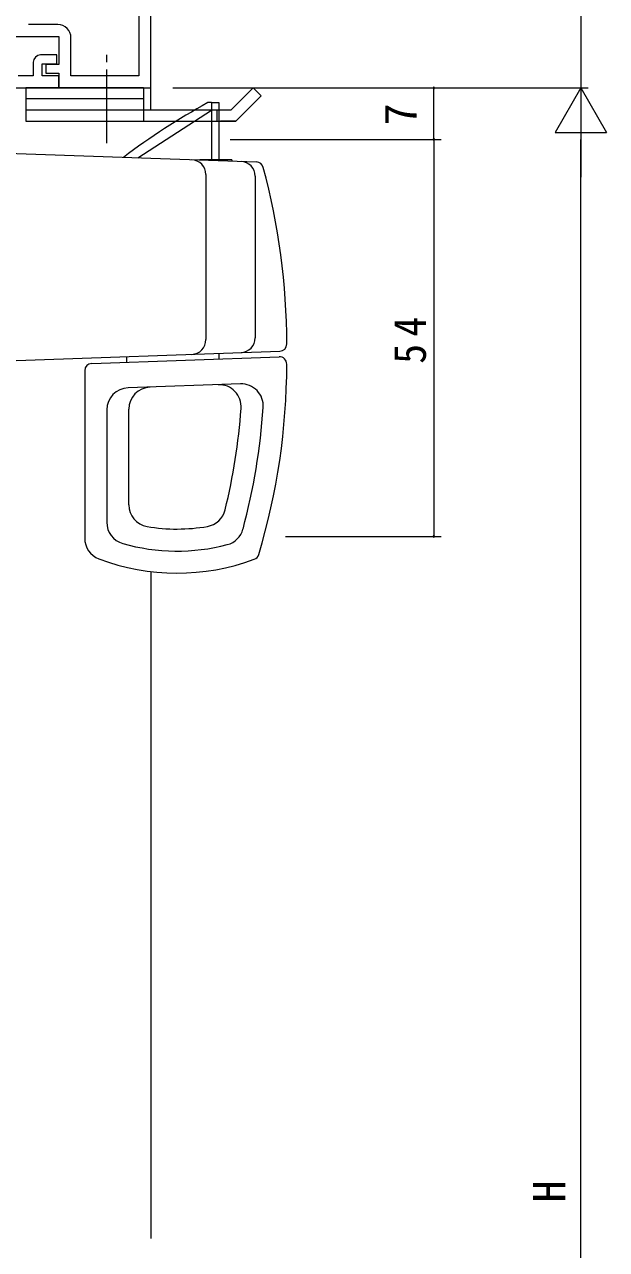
# Model space of a CAD drawing. Units: millimetres on the paper. Extents: x -397 to 397, y -282 to 282.
# Drawn here: x -281.1 to -201.9, y 11.3 to 177.9 of the extents above; entities that cross this region are included whole.
import ezdxf
from ezdxf.enums import TextEntityAlignment as Align

# ---------------------------------------------------------------- set-up
doc = ezdxf.new("R2010")
doc.units = ezdxf.units.MM
doc.linetypes.add('USER2', pattern=[13, 10, -1, 1, -1])
for name, color, linetype, lineweight in [('0-3_YKK_11', 7, 'Continuous', 18), ('0-4_YKK_12', 2, 'Continuous', 18), ('0-5_YKK_13', 4, 'Continuous', 18), ('0-6_YKK_D', 6, 'Continuous', 18)]:
    doc.layers.add(name, color=color, linetype=linetype, lineweight=lineweight)
doc.styles.add('ＭＳ ゴシック', font='')
doc.styles.get('ＭＳ ゴシック').set_extended_font_data('MS Gothic')

msp = doc.modelspace()

# ---------------------------------------------------------------- linework, layer by layer
at = {"layer": '0-3_YKK_11'}
for p, q in [((-265.538, 198.412), (-265.538, 170.942)), ((-263.908, 169.312), (-263.908, 199.312)), ((-276.578, 177.942), (-280.558, 177.942)), ((-326.408, 176.312), (-276.408, 176.312)), ((-276.408, 176.312), (-276.408, 172.512)), ((-274.778, 170.942), (-274.778, 176.142)), ((-276.708, 173.812), (-278.908, 173.812)), ((-276.708, 172.612), (-276.708, 173.812)), ((-279.908, 172.812), (-279.908, 170.942)), ((-278.708, 172.612), (-276.708, 172.612)), ((-278.708, 170.942), (-278.708, 172.612)), ((-278.208, 172.512), (-278.208, 171.312)), ((-276.408, 172.512), (-278.208, 172.512)), ((-279.908, 170.942), (-281.95, 170.942)), ((-276.408, 170.942), (-278.708, 170.942)), ((-278.208, 171.312), (-276.408, 171.312)), ((-276.408, 171.312), (-276.408, 169.312)), ((-276.408, 169.312), (-276.408, 170.942)), ((-265.538, 170.942), (-274.778, 170.942)), ((-291.908, 169.312), (-276.408, 169.312)), ((-276.408, 169.312), (-263.908, 169.312))]:
    msp.add_line(p, q, dxfattribs=at)
for centre, radius, start, end in [((-276.578, 176.142), 1.8, 0.00001, 89.99999), ((-278.908, 172.812), 1, 90.00001, 179.99999)]:
    msp.add_arc(centre, radius, start, end, dxfattribs=at)
at = {"layer": '0-4_YKK_12'}
for p, q in [((-263.908, 166.312), (-263.908, 199.312)), ((-263.908, 103.525), (-263.908, 12.812))]:
    msp.add_line(p, q, dxfattribs=at)
at = {"layer": '0-5_YKK_13', "linetype": 'USER2'}
msp.add_line((-269.908, 161.812), (-269.908, 173.942), dxfattribs=at)
at = {"layer": '0-5_YKK_13'}
for p, q in [((-264.908, 169.312), (-280.908, 169.312)), ((-280.908, 169.312), (-280.908, 164.812)), ((-264.908, 169.312), (-264.908, 164.812)), ((-249.969, 169.312), (-252.969, 166.312)), ((-264.908, 167.812), (-280.908, 167.812)), ((-255.663, 167.311), (-256.165, 167.311)), ((-255.663, 167.311), (-254.663, 167.311)), ((-255.663, 167.311), (-255.663, 159.511)), ((-255.663, 167.31), (-255.663, 166.31)), ((-254.663, 167.311), (-254.663, 159.511)), ((-280.908, 166.312), (-264.908, 166.312)), ((-265.682, 159.804), (-255.663, 166.311)), ((-264.908, 166.312), (-252.969, 166.312)), ((-254.663, 166.31), (-255.663, 166.31)), ((-254.908, 166.312), (-254.908, 164.812)), ((-280.908, 164.812), (-252.348, 164.812)), ((-252.348, 164.812), (-254.408, 164.812)), ((-285.908, 160.512), (-249.543, 159.242)), ((-252.908, 159.512), (-257.272, 159.512)), ((-256.687, 159.512), (-256.658, 159.493)), ((-252.908, 159.512), (-252.908, 159.359)), ((-256.408, 157.55), (-256.408, 135.073)), ((-249.708, 157.316), (-249.708, 135.307)), ((-285.908, 132.112), (-246.37, 133.492)), ((-271.943, 131.845), (-246.443, 132.736)), ((-267.158, 132.012), (-267.158, 132.766)), ((-254.658, 133.203), (-254.658, 132.449)), ((-272.908, 130.846), (-272.908, 108.064)), ((-251.711, 129.05), (-267.013, 128.515)), ((-269.908, 125.517), (-269.908, 110.228)), ((-266.908, 112.617), (-266.908, 125.622))]:
    msp.add_line(p, q, dxfattribs=at)
msp.add_lwpolyline([(-249.969, 169.312), (-248.908, 168.252), (-252.348, 164.812)], dxfattribs=at)
for centre, radius, start, end in [((-207.663, 79.861), 100, 119.01414, 126.85831), ((-258.408, 157.55), 2, 0, 88), ((-315.158, 79.862), 100, 52.77116, 52.79716), ((-251.708, 157.316), 2, 0, 88), ((-249.578, 158.242), 1, 15.13356, 88), ((-337.904, 134.354), 92.5, 0.08598, 15.13356), ((-258.408, 135.073), 2, 272, 0), ((-251.708, 135.307), 2, 272, 0), ((-246.405, 134.492), 1, 272, 0.08598), ((-271.908, 130.846), 1, 92, 180), ((-335.408, 131.812), 90, 343.23876, 359.95158), ((-246.408, 131.736), 1, 359.95158, 92), ((-266.908, 125.517), 3, 92, 180), ((-263.908, 125.622), 3, 92, 180), ((-254.621, 125.946), 3, 355.84748, 92), ((-251.606, 126.051), 3, 356.06801, 92), ((-335.408, 131.812), 84, 346.2994, 355.84748), ((-335.408, 131.812), 87, 345.01557, 356.06801), ((-263.908, 112.617), 3, 180, 260.21218), ((-256.713, 112.627), 3, 279.9409, 346.2994), ((-266.908, 110.228), 3, 180, 254.11246), ((-260.338, 133.312), 24, 260.21218, 279.9409), ((-254.265, 110.093), 3, 284.65924, 345.01557), ((-269.908, 108.064), 3, 180, 249.2406), ((-260.338, 133.312), 27, 254.11246, 284.65924), ((-260.338, 133.312), 30, 249.2406, 290.48482), ((-250.189, 106.145), 1, 290.48482, 343.23876)]:
    msp.add_arc(centre, radius, start, end, dxfattribs=at)
at = {"layer": '0-6_YKK_D'}
for p, q in [((-205.405, 199.312), (-205.405, 169.312)), ((-260.908, 169.312), (-224.405, 169.312)), ((-260.908, 169.312), (-204.405, 169.312)), ((-260.908, 169.312), (-204.405, 169.312)), ((-225.405, 162.312), (-225.405, 169.312)), ((-205.405, 169.312), (-208.905, 163.25)), ((-205.405, 169.312), (-205.405, 157.188)), ((-205.405, 169.312), (-201.905, 163.25)), ((-253.09, 162.312), (-224.405, 162.312)), ((-252.241, 162.312), (-224.405, 162.312)), ((-225.405, 162.312), (-225.405, 108.312)), ((-208.905, 163.25), (-201.905, 163.25)), ((-205.405, -123.688), (-205.405, 162.312)), ((-245.595, 108.312), (-224.405, 108.312))]:
    msp.add_line(p, q, dxfattribs=at)
for centre, start, end in [((-225.405, 169.312), 90, 270), ((-225.405, 169.312), 270, 90), ((-225.405, 162.312), 90, 270), ((-225.405, 162.312), 90, 270), ((-225.405, 162.312), 270, 90), ((-225.405, 162.312), 270, 90), ((-225.405, 108.312), 90, 270), ((-225.405, 108.312), 270, 90)]:
    msp.add_arc(centre, 0.106, start, end, dxfattribs=at)

# ---------------------------------------------------------------- texts
at = {"layer": '0-6_YKK_D', "color": 7, "style": 'ＭＳ ゴシック'}
for s, p in [('7', (-226.405, 164.212)), ('H', (-206.205, 17.712))]:
    msp.add_text(s, height=4.399, rotation=90, dxfattribs=at).set_placement(p, align=Align.BOTTOM_LEFT)
at = {"layer": '0-6_YKK_D', "color": 7, "insert": (-226.405, 131.792), "char_height": 4.399, "attachment_point": 7, "rotation": 90, "style": 'ＭＳ ゴシック'}
msp.add_mtext('\\T1.37;\\W0.9;54', dxfattribs=at)

doc.saveas('drawing.dxf')
